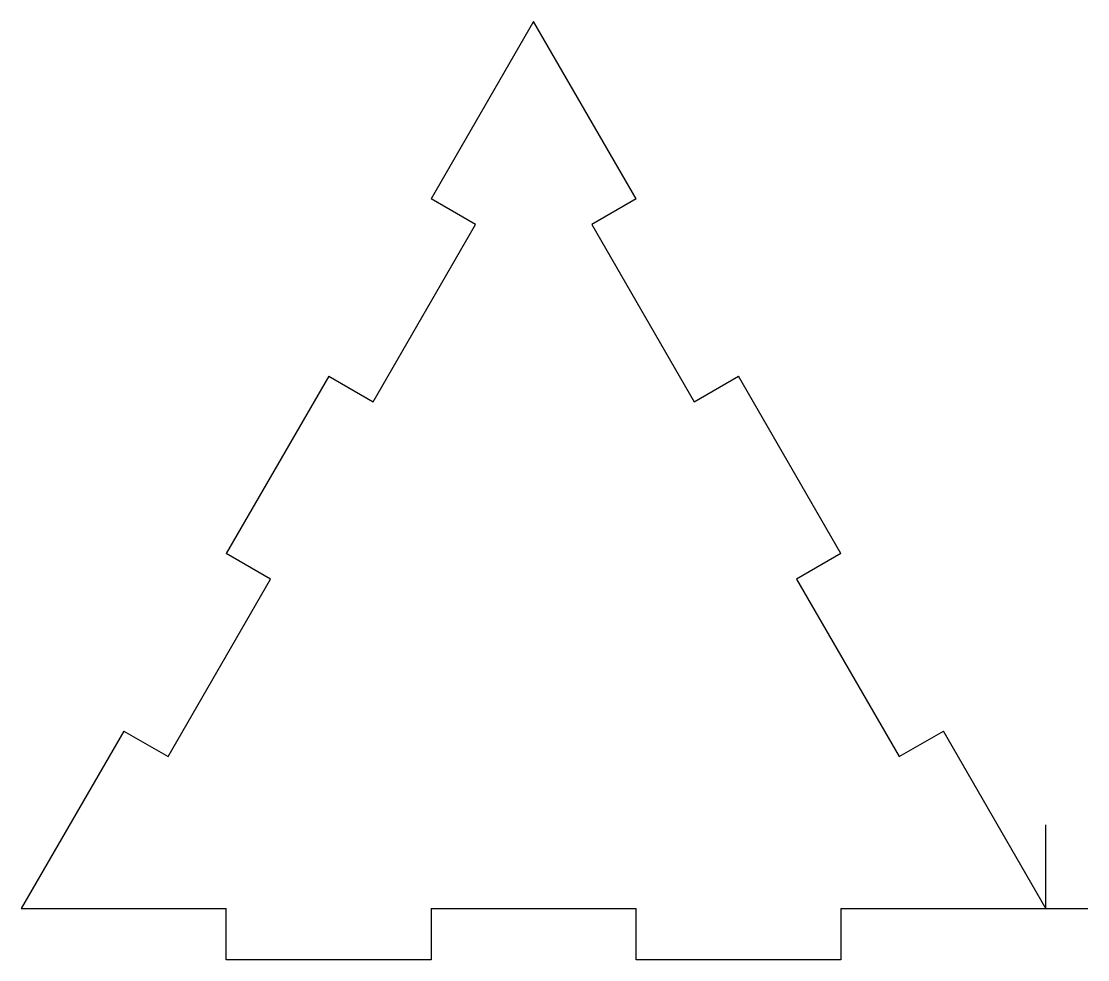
# Model space of a CAD drawing. Header units: millimetres. Extents: x -100 to 4, y -5 to 87.
import ezdxf

# ---------------------------------------------------------------- set-up
doc = ezdxf.new("R2010")
doc.units = ezdxf.units.MM
doc.header["$PDSIZE"] = -1

msp = doc.modelspace()

# ---------------------------------------------------------------- linework, layer by layer
at = {"color": 7, "linetype": 'Continuous', "lineweight": 25}
for p, q in [((-50, 86.6), (-60, 69.28)), ((-40, 69.28), (-50, 86.6)), ((-55.67, 66.78), (-60, 69.28)), ((-40, 69.28), (-44.33, 66.78)), ((-65.67, 49.46), (-55.67, 66.78)), ((-44.33, 66.78), (-34.33, 49.46)), ((-70, 51.96), (-80, 34.64)), ((-70, 51.96), (-65.67, 49.46)), ((-34.33, 49.46), (-30, 51.96)), ((-20, 34.64), (-30, 51.96)), ((-75.67, 32.14), (-80, 34.64)), ((-20, 34.64), (-24.33, 32.14)), ((-85.67, 14.82), (-75.67, 32.14)), ((-24.33, 32.14), (-14.33, 14.82)), ((-90, 17.32), (-100, 0)), ((-90, 17.32), (-85.67, 14.82)), ((-14.33, 14.82), (-10, 17.32)), ((0, 0), (-10, 17.32)), ((-100, 0), (-80, 0)), ((-80, -5), (-80, 0)), ((-60, 0), (-60, -5)), ((-60, 0), (-40, 0)), ((-40, -5), (-40, 0)), ((-20, 0), (-20, -5)), ((-20, 0), (0, 0)), ((-60, -5), (-80, -5)), ((-20, -5), (-40, -5))]:
    msp.add_line(p, q, dxfattribs=at)
at = {"color": 7, "linetype": 'Continuous'}
for q in [(0, 8.16), (4.08, 0)]:
    msp.add_line((0, 0), q, dxfattribs=at)
msp.add_point((0, 0), dxfattribs=at)

doc.saveas('drawing.dxf')
